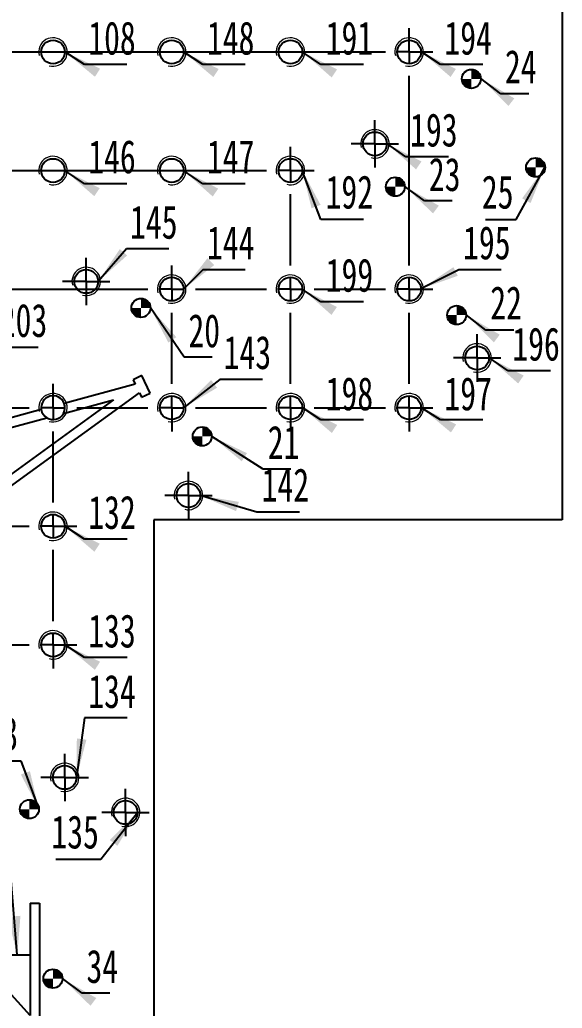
# Model space of a CAD drawing. Header units: millimetres. Extents: x 0 to 841, y 0 to 594.
# Drawn here: x 438.3 to 495.4, y 331.8 to 436 of the extents above; entities that cross this region are included whole.
import ezdxf

# ---------------------------------------------------------------- set-up
doc = ezdxf.new("R2010")
doc.units = ezdxf.units.MM
doc.layers.add('根据设置的颜色创建', color=7, linetype='Continuous', lineweight=25)
doc.styles.add('SLDTEXTSTYLE2', font='TXT', dxfattribs={"width": 0.7})
doc.dimstyles.new('SLDDIMSTYLE0', dxfattribs={"dimtxt": 0.18, "dimasz": 4.08, "dimexe": 0, "dimexo": 0.0625, "dimgap": 0, "dimtad": 0, "dimtih": 1, "dimtoh": 1, "dimdec": 0, "dimrnd": 1e-09, "dimzin": 0, "dimdsep": 46, "dimtxsty": 'Standard', "dimsah": 1, "dimcen": 0.09, "dimadec": 0, "dimazin": 0, "dimtfac": 4.08, "dimtdec": 0, "dimtofl": 0, "dimtmove": 0, "dimatfit": 3, "dimfxl": 0, "dimfrac": 2, "dimtolj": 1, "dimtzin": 0, "dimarcsym": 0})

# ---------------------------------------------------------------- blocks, each defined once
blk = doc.blocks.new('SW_NOTE_0_137')
at = {"layer": '根据设置的颜色创建', "color": 0}
blk.add_line((4.48, 0), (0, 0), dxfattribs=at)
at = {"layer": '根据设置的颜色创建', "color": 0, "insert": (0.42, 4.6), "char_height": 3.5, "attachment_point": 1, "style": 'SLDTEXTSTYLE2'}
blk.add_mtext('203', dxfattribs=at)
blk = doc.blocks.new('SW_NOTE_0_140')
at = {"layer": '根据设置的颜色创建', "color": 0}
blk.add_line((-3.2, 0), (0, 0), dxfattribs=at)
at = {"layer": '根据设置的颜色创建', "color": 0, "insert": (-3.62, 4.61), "char_height": 3.5, "attachment_point": 1, "style": 'SLDTEXTSTYLE2'}
blk.add_mtext('33', dxfattribs=at)
blk = doc.blocks.new('SW_NOTE_0_142')
at = {"layer": '根据设置的颜色创建', "color": 0}
blk.add_line((2.94, 0), (0, 0), dxfattribs=at)
at = {"layer": '根据设置的颜色创建', "color": 0, "insert": (0.47, 4.6), "char_height": 3.5, "attachment_point": 1, "style": 'SLDTEXTSTYLE2'}
blk.add_mtext('34', dxfattribs=at)
blk = doc.blocks.new('SW_NOTE_0_143')
at = {"layer": '根据设置的颜色创建', "color": 0}
blk.add_line((4.48, 0), (0, 0), dxfattribs=at)
at = {"layer": '根据设置的颜色创建', "color": 0, "insert": (0.4, 4.55), "char_height": 3.5, "attachment_point": 1, "style": 'SLDTEXTSTYLE2'}
blk.add_mtext('133', dxfattribs=at)
blk = doc.blocks.new('SW_NOTE_0_144')
at = {"layer": '根据设置的颜色创建', "color": 0}
blk.add_line((4.48, 0), (0, 0), dxfattribs=at)
at = {"layer": '根据设置的颜色创建', "color": 0, "insert": (0.4, 4.6), "char_height": 3.5, "attachment_point": 1, "style": 'SLDTEXTSTYLE2'}
blk.add_mtext('132', dxfattribs=at)
blk = doc.blocks.new('SW_NOTE_0_145')
at = {"layer": '根据设置的颜色创建', "color": 0}
blk.add_line((4.47, 0), (0, 0), dxfattribs=at)
at = {"layer": '根据设置的颜色创建', "color": 0, "insert": (0.4, 4.61), "char_height": 3.5, "attachment_point": 1, "style": 'SLDTEXTSTYLE2'}
blk.add_mtext('146', dxfattribs=at)
blk = doc.blocks.new('SW_NOTE_0_146')
at = {"layer": '根据设置的颜色创建', "color": 0}
blk.add_line((4.47, 0), (0, 0), dxfattribs=at)
at = {"layer": '根据设置的颜色创建', "color": 0, "insert": (0.4, 4.53), "char_height": 3.5, "attachment_point": 1, "style": 'SLDTEXTSTYLE2'}
blk.add_mtext('108', dxfattribs=at)
blk = doc.blocks.new('SW_NOTE_0_156')
at = {"layer": '根据设置的颜色创建', "color": 0}
blk.add_line((4.48, 0), (0, 0), dxfattribs=at)
at = {"layer": '根据设置的颜色创建', "color": 0, "insert": (0.4, 4.53), "char_height": 3.5, "attachment_point": 1, "style": 'SLDTEXTSTYLE2'}
blk.add_mtext('134', dxfattribs=at)
blk = doc.blocks.new('SW_NOTE_0_157')
at = {"layer": '根据设置的颜色创建', "color": 0}
blk.add_line((4.48, 0), (0, 0), dxfattribs=at)
at = {"layer": '根据设置的颜色创建', "color": 0, "insert": (0.39, 4.58), "char_height": 3.5, "attachment_point": 1, "style": 'SLDTEXTSTYLE2'}
blk.add_mtext('145', dxfattribs=at)
blk = doc.blocks.new('SW_NOTE_0_159')
at = {"layer": '根据设置的颜色创建', "color": 0}
blk.add_line((-4.74, 0), (0, 0), dxfattribs=at)
at = {"layer": '根据设置的颜色创建', "color": 0, "insert": (-5.2, 4.63), "char_height": 3.5, "attachment_point": 1, "style": 'SLDTEXTSTYLE2'}
blk.add_mtext('135', dxfattribs=at)
blk = doc.blocks.new('SW_NOTE_0_160')
at = {"layer": '根据设置的颜色创建', "color": 0}
blk.add_line((2.94, 0), (0, 0), dxfattribs=at)
at = {"layer": '根据设置的颜色创建', "color": 0, "insert": (0.44, 4.55), "char_height": 3.5, "attachment_point": 1, "style": 'SLDTEXTSTYLE2'}
blk.add_mtext('20', dxfattribs=at)
blk = doc.blocks.new('SW_NOTE_0_161')
at = {"layer": '根据设置的颜色创建', "color": 0}
blk.add_line((4.48, 0), (0, 0), dxfattribs=at)
at = {"layer": '根据设置的颜色创建', "color": 0, "insert": (0.39, 4.59), "char_height": 3.5, "attachment_point": 1, "style": 'SLDTEXTSTYLE2'}
blk.add_mtext('143', dxfattribs=at)
blk = doc.blocks.new('SW_NOTE_0_162')
at = {"layer": '根据设置的颜色创建', "color": 0}
blk.add_line((4.48, 0), (0, 0), dxfattribs=at)
at = {"layer": '根据设置的颜色创建', "color": 0, "insert": (0.45, 4.61), "char_height": 3.5, "attachment_point": 1, "style": 'SLDTEXTSTYLE2'}
blk.add_mtext('144', dxfattribs=at)
blk = doc.blocks.new('SW_NOTE_0_163')
at = {"layer": '根据设置的颜色创建', "color": 0}
blk.add_line((4.47, 0), (0, 0), dxfattribs=at)
at = {"layer": '根据设置的颜色创建', "color": 0, "insert": (0.45, 4.61), "char_height": 3.5, "attachment_point": 1, "style": 'SLDTEXTSTYLE2'}
blk.add_mtext('147', dxfattribs=at)
blk = doc.blocks.new('SW_NOTE_0_164')
at = {"layer": '根据设置的颜色创建', "color": 0}
blk.add_line((4.47, 0), (0, 0), dxfattribs=at)
at = {"layer": '根据设置的颜色创建', "color": 0, "insert": (0.45, 4.53), "char_height": 3.5, "attachment_point": 1, "style": 'SLDTEXTSTYLE2'}
blk.add_mtext('148', dxfattribs=at)
blk = doc.blocks.new('SW_NOTE_0_174')
at = {"layer": '根据设置的颜色创建', "color": 0}
blk.add_line((4.48, 0), (0, 0), dxfattribs=at)
at = {"layer": '根据设置的颜色创建', "color": 0, "insert": (0.5, 4.63), "char_height": 3.5, "attachment_point": 1, "style": 'SLDTEXTSTYLE2'}
blk.add_mtext('142', dxfattribs=at)
blk = doc.blocks.new('SW_NOTE_0_175')
at = {"layer": '根据设置的颜色创建', "color": 0}
blk.add_line((2.94, 0), (0, 0), dxfattribs=at)
at = {"layer": '根据设置的颜色创建', "color": 0, "insert": (0.49, 4.58), "char_height": 3.5, "attachment_point": 1, "style": 'SLDTEXTSTYLE2'}
blk.add_mtext('21', dxfattribs=at)
blk = doc.blocks.new('SW_NOTE_0_176')
at = {"layer": '根据设置的颜色创建', "color": 0}
blk.add_line((4.47, 0), (0, 0), dxfattribs=at)
at = {"layer": '根据设置的颜色创建', "color": 0, "insert": (0.5, 4.52), "char_height": 3.5, "attachment_point": 1, "style": 'SLDTEXTSTYLE2'}
blk.add_mtext('198', dxfattribs=at)
blk = doc.blocks.new('SW_NOTE_0_177')
at = {"layer": '根据设置的颜色创建', "color": 0}
blk.add_line((4.47, 0), (0, 0), dxfattribs=at)
at = {"layer": '根据设置的颜色创建', "color": 0, "insert": (0.5, 4.57), "char_height": 3.5, "attachment_point": 1, "style": 'SLDTEXTSTYLE2'}
blk.add_mtext('199', dxfattribs=at)
blk = doc.blocks.new('SW_NOTE_0_178')
at = {"layer": '根据设置的颜色创建', "color": 0}
blk.add_line((4.47, 0), (0, 0), dxfattribs=at)
at = {"layer": '根据设置的颜色创建', "color": 0, "insert": (0.49, 4.64), "char_height": 3.5, "attachment_point": 1, "style": 'SLDTEXTSTYLE2'}
blk.add_mtext('192', dxfattribs=at)
blk = doc.blocks.new('SW_NOTE_0_179')
at = {"layer": '根据设置的颜色创建', "color": 0}
blk.add_line((4.47, 0), (0, 0), dxfattribs=at)
at = {"layer": '根据设置的颜色创建', "color": 0, "insert": (0.5, 4.53), "char_height": 3.5, "attachment_point": 1, "style": 'SLDTEXTSTYLE2'}
blk.add_mtext('191', dxfattribs=at)
blk = doc.blocks.new('SW_NOTE_0_189')
at = {"layer": '根据设置的颜色创建', "color": 0}
blk.add_line((4.47, 0), (0, 0), dxfattribs=at)
at = {"layer": '根据设置的颜色创建', "color": 0, "insert": (0.44, 4.57), "char_height": 3.5, "attachment_point": 1, "style": 'SLDTEXTSTYLE2'}
blk.add_mtext('193', dxfattribs=at)
blk = doc.blocks.new('SW_NOTE_0_191')
at = {"layer": '根据设置的颜色创建', "color": 0}
blk.add_line((2.94, 0), (0, 0), dxfattribs=at)
at = {"layer": '根据设置的颜色创建', "color": 0, "insert": (0.47, 4.55), "char_height": 3.5, "attachment_point": 1, "style": 'SLDTEXTSTYLE2'}
blk.add_mtext('23', dxfattribs=at)
blk = doc.blocks.new('SW_NOTE_0_192')
at = {"layer": '根据设置的颜色创建', "color": 0}
blk.add_line((4.47, 0), (0, 0), dxfattribs=at)
at = {"layer": '根据设置的颜色创建', "color": 0, "insert": (0.42, 4.52), "char_height": 3.5, "attachment_point": 1, "style": 'SLDTEXTSTYLE2'}
blk.add_mtext('197', dxfattribs=at)
blk = doc.blocks.new('SW_NOTE_0_193')
at = {"layer": '根据设置的颜色创建', "color": 0}
blk.add_line((4.47, 0), (0, 0), dxfattribs=at)
at = {"layer": '根据设置的颜色创建', "color": 0, "insert": (0.44, 4.61), "char_height": 3.5, "attachment_point": 1, "style": 'SLDTEXTSTYLE2'}
blk.add_mtext('195', dxfattribs=at)
blk = doc.blocks.new('SW_NOTE_0_194')
at = {"layer": '根据设置的颜色创建', "color": 0}
blk.add_line((4.47, 0), (0, 0), dxfattribs=at)
at = {"layer": '根据设置的颜色创建', "color": 0, "insert": (0.42, 4.53), "char_height": 3.5, "attachment_point": 1, "style": 'SLDTEXTSTYLE2'}
blk.add_mtext('194', dxfattribs=at)
blk = doc.blocks.new('SW_NOTE_0_203')
at = {"layer": '根据设置的颜色创建', "color": 0}
blk.add_line((2.94, 0), (0, 0), dxfattribs=at)
at = {"layer": '根据设置的颜色创建', "color": 0, "insert": (0.45, 4.63), "char_height": 3.5, "attachment_point": 1, "style": 'SLDTEXTSTYLE2'}
blk.add_mtext('22', dxfattribs=at)
blk = doc.blocks.new('SW_NOTE_0_204')
at = {"layer": '根据设置的颜色创建', "color": 0}
blk.add_line((2.94, 0), (0, 0), dxfattribs=at)
at = {"layer": '根据设置的颜色创建', "color": 0, "insert": (0.44, 4.63), "char_height": 3.5, "attachment_point": 1, "style": 'SLDTEXTSTYLE2'}
blk.add_mtext('24', dxfattribs=at)
blk = doc.blocks.new('SW_NOTE_0_205')
at = {"layer": '根据设置的颜色创建', "color": 0}
blk.add_line((4.47, 0), (0, 0), dxfattribs=at)
at = {"layer": '根据设置的颜色创建', "color": 0, "insert": (0.44, 4.57), "char_height": 3.5, "attachment_point": 1, "style": 'SLDTEXTSTYLE2'}
blk.add_mtext('196', dxfattribs=at)
blk = doc.blocks.new('SW_NOTE_0_206')
at = {"layer": '根据设置的颜色创建', "color": 0}
blk.add_line((-3.2, 0), (0, 0), dxfattribs=at)
at = {"layer": '根据设置的颜色创建', "color": 0, "insert": (-3.6, 4.64), "char_height": 3.5, "attachment_point": 1, "style": 'SLDTEXTSTYLE2'}
blk.add_mtext('25', dxfattribs=at)
blk = doc.blocks.new('SW_CENTERMARKSYMBOL_9')
at = {"layer": '根据设置的颜色创建', "color": 0}
for p, q in [((0, 1.25), (0, 2.5)), ((0, 0), (0, 1.25)), ((-1.25, 0), (-2.5, 0)), ((0, 0), (-1.25, 0)), ((0, 0), (0, -1.25)), ((0, 0), (1.25, 0)), ((1.25, 0), (2.5, 0)), ((0, -1.25), (0, -2.5))]:
    blk.add_line(p, q, dxfattribs=at)
blk = doc.blocks.new('SW_CENTERMARKSYMBOL_16')
at = {"layer": '根据设置的颜色创建', "color": 0}
for p, q in [((0, 1.25), (0, 2.5)), ((0, 0), (0, 1.25)), ((-1.25, 0), (-2.5, 0)), ((0, 0), (-1.25, 0)), ((0, 0), (0, -1.25)), ((0, 0), (1.25, 0)), ((1.25, 0), (2.5, 0)), ((0, -1.25), (0, -2.5))]:
    blk.add_line(p, q, dxfattribs=at)
blk = doc.blocks.new('SW_CENTERMARKSYMBOL_18')
at = {"layer": '根据设置的颜色创建', "color": 0}
for p, q in [((0, 1.25), (0, 2.5)), ((0, 0), (0, 1.25)), ((-1.25, 0), (-2.5, 0)), ((0, 0), (-1.25, 0)), ((0, 0), (0, -1.25)), ((0, 0), (1.25, 0)), ((1.25, 0), (2.5, 0)), ((0, -1.25), (0, -2.5))]:
    blk.add_line(p, q, dxfattribs=at)
blk = doc.blocks.new('SW_CENTERMARKSYMBOL_20')
at = {"layer": '根据设置的颜色创建', "color": 0}
for p, q in [((0, 1.25), (0, 2.5)), ((0, 0), (0, 1.25)), ((-1.25, 0), (-2.5, 0)), ((0, 0), (-1.25, 0)), ((0, 0), (0, -1.25)), ((0, 0), (1.25, 0)), ((1.25, 0), (2.5, 0)), ((0, -1.25), (0, -2.5))]:
    blk.add_line(p, q, dxfattribs=at)
blk = doc.blocks.new('SW_CENTERMARKSYMBOL_21')
at = {"layer": '根据设置的颜色创建', "color": 0}
for p, q in [((0, 1.25), (0, 2.5)), ((0, 0), (0, 1.25)), ((-1.25, 0), (-2.5, 0)), ((0, 0), (-1.25, 0)), ((0, 0), (0, -1.25)), ((0, 0), (1.25, 0)), ((1.25, 0), (2.5, 0)), ((0, -1.25), (0, -2.5))]:
    blk.add_line(p, q, dxfattribs=at)
blk = doc.blocks.new('SW_CENTERMARKSYMBOL_24')
at = {"layer": '根据设置的颜色创建', "color": 0}
for p, q in [((0, 1.25), (0, 2.5)), ((0, 0), (0, 1.25)), ((-1.25, 0), (-2.5, 0)), ((0, 0), (-1.25, 0)), ((0, 0), (0, -1.25)), ((0, 0), (1.25, 0)), ((1.25, 0), (2.5, 0)), ((0, -1.25), (0, -2.5))]:
    blk.add_line(p, q, dxfattribs=at)
blk = doc.blocks.new('SW_CENTERMARKSYMBOL_25')
at = {"layer": '根据设置的颜色创建', "color": 0}
for p, q in [((0, 1.25), (0, 2.5)), ((0, 0), (0, 1.25)), ((-1.25, 0), (-2.5, 0)), ((0, 0), (-1.25, 0)), ((0, 0), (0, -1.25)), ((0, 0), (1.25, 0)), ((1.25, 0), (2.5, 0)), ((0, -1.25), (0, -2.5))]:
    blk.add_line(p, q, dxfattribs=at)
blk = doc.blocks.new('SW_CENTERMARKSYMBOL_41')
at = {"layer": '根据设置的颜色创建', "color": 0}
for p, q in [((0, 13.75), (0, 15)), ((0, 12.5), (0, 13.75)), ((-1.25, 12.5), (-2.5, 12.5)), ((0, 12.5), (-1.25, 12.5)), ((0, 12.5), (0, 11.25)), ((0, 12.5), (1.25, 12.5)), ((1.25, 12.5), (2.5, 12.5)), ((0, 2.5), (0, 10)), ((112.5, 1.25), (112.5, 2.5)), ((0, 0), (0, 1.25)), ((112.5, 0), (112.5, 1.25)), ((-1.25, 0), (-2.5, 0)), ((0, 0), (-1.25, 0)), ((0, 0), (0, -1.25)), ((0, 0), (1.25, 0)), ((2.5, 0), (110, 0)), ((112.5, 0), (111.25, 0)), ((112.5, 0), (112.5, -1.25)), ((112.5, 0), (113.75, 0)), ((113.75, 0), (115, 0)), ((0, -10), (0, -2.5)), ((112.5, -22.5), (112.5, -2.5)), ((100, -11.25), (100, -10)), ((0, -12.5), (0, -11.25)), ((100, -12.5), (100, -11.25)), ((-1.25, -12.5), (-2.5, -12.5)), ((0, -12.5), (-1.25, -12.5)), ((0, -12.5), (0, -13.75)), ((0, -12.5), (1.25, -12.5)), ((2.5, -12.5), (97.5, -12.5)), ((100, -12.5), (98.75, -12.5)), ((100, -12.5), (100, -13.75)), ((100, -12.5), (101.25, -12.5)), ((101.25, -12.5), (102.5, -12.5)), ((0, -22.5), (0, -15)), ((100, -22.5), (100, -15)), ((87.5, -23.75), (87.5, -22.5)), ((0, -25), (0, -23.75)), ((87.5, -25), (87.5, -23.75)), ((100, -25), (100, -23.75)), ((112.5, -25), (112.5, -23.75)), ((-1.25, -25), (-2.5, -25)), ((0, -25), (-1.25, -25)), ((0, -25), (0, -26.25)), ((0, -25), (1.25, -25)), ((2.5, -25), (85, -25)), ((87.5, -25), (86.25, -25)), ((87.5, -25), (87.5, -26.25)), ((87.5, -25), (88.75, -25)), ((90, -25), (97.5, -25)), ((100, -25), (98.75, -25)), ((100, -25), (100, -26.25)), ((100, -25), (101.25, -25)), ((102.5, -25), (110, -25)), ((112.5, -25), (111.25, -25)), ((112.5, -25), (112.5, -26.25)), ((112.5, -25), (113.75, -25)), ((113.75, -25), (115, -25)), ((0, -35), (0, -27.5)), ((87.5, -35), (87.5, -27.5)), ((100, -35), (100, -27.5)), ((112.5, -35), (112.5, -27.5)), ((12.5, -36.25), (12.5, -35)), ((25, -36.25), (25, -35)), ((37.5, -36.25), (37.5, -35)), ((50, -36.25), (50, -35)), ((62.5, -36.25), (62.5, -35)), ((75, -36.25), (75, -35)), ((0, -37.5), (0, -36.25)), ((12.5, -37.5), (12.5, -36.25)), ((25, -37.5), (25, -36.25)), ((37.5, -37.5), (37.5, -36.25)), ((50, -37.5), (50, -36.25)), ((62.5, -37.5), (62.5, -36.25)), ((75, -37.5), (75, -36.25)), ((87.5, -37.5), (87.5, -36.25)), ((100, -37.5), (100, -36.25)), ((112.5, -37.5), (112.5, -36.25)), ((-1.25, -37.5), (-2.5, -37.5)), ((0, -37.5), (-1.25, -37.5)), ((0, -37.5), (0, -38.75)), ((0, -37.5), (1.25, -37.5)), ((2.5, -37.5), (10, -37.5)), ((12.5, -37.5), (11.25, -37.5)), ((12.5, -37.5), (12.5, -38.75)), ((12.5, -37.5), (13.75, -37.5)), ((15, -37.5), (22.5, -37.5)), ((25, -37.5), (23.75, -37.5)), ((25, -37.5), (25, -38.75)), ((25, -37.5), (26.25, -37.5)), ((27.5, -37.5), (35, -37.5)), ((37.5, -37.5), (36.25, -37.5)), ((37.5, -37.5), (37.5, -38.75)), ((37.5, -37.5), (38.75, -37.5)), ((40, -37.5), (47.5, -37.5)), ((50, -37.5), (48.75, -37.5)), ((50, -37.5), (50, -38.75)), ((50, -37.5), (51.25, -37.5)), ((52.5, -37.5), (60, -37.5)), ((62.5, -37.5), (61.25, -37.5)), ((62.5, -37.5), (62.5, -38.75)), ((62.5, -37.5), (63.75, -37.5)), ((65, -37.5), (72.5, -37.5)), ((75, -37.5), (73.75, -37.5)), ((75, -37.5), (75, -38.75)), ((75, -37.5), (76.25, -37.5)), ((77.5, -37.5), (85, -37.5)), ((87.5, -37.5), (86.25, -37.5)), ((87.5, -37.5), (87.5, -38.75)), ((87.5, -37.5), (88.75, -37.5)), ((90, -37.5), (97.5, -37.5)), ((100, -37.5), (98.75, -37.5)), ((100, -37.5), (100, -38.75)), ((100, -37.5), (101.25, -37.5)), ((102.5, -37.5), (110, -37.5)), ((112.5, -37.5), (111.25, -37.5)), ((112.5, -37.5), (112.5, -38.75)), ((112.5, -37.5), (113.75, -37.5)), ((113.75, -37.5), (115, -37.5)), ((0, -38.75), (0, -40)), ((62.5, -38.75), (62.5, -40)), ((87.5, -38.75), (87.5, -40)), ((100, -38.75), (100, -40)), ((112.5, -38.75), (112.5, -40)), ((12.5, -47.5), (12.5, -40)), ((25, -60), (25, -40)), ((37.5, -47.5), (37.5, -40)), ((50, -47.5), (50, -40)), ((75, -47.5), (75, -40)), ((12.5, -50), (12.5, -48.75)), ((37.5, -50), (37.5, -48.75)), ((50, -50), (50, -48.75)), ((75, -50), (75, -48.75)), ((11.25, -50), (10, -50)), ((12.5, -50), (11.25, -50)), ((12.5, -50), (12.5, -51.25)), ((12.5, -50), (13.75, -50)), ((15, -50), (35, -50)), ((37.5, -50), (36.25, -50)), ((37.5, -50), (37.5, -51.25)), ((37.5, -50), (38.75, -50)), ((40, -50), (47.5, -50)), ((50, -50), (48.75, -50)), ((50, -50), (50, -51.25)), ((50, -50), (51.25, -50)), ((52.5, -50), (72.5, -50)), ((75, -50), (73.75, -50)), ((75, -50), (75, -51.25)), ((75, -50), (76.25, -50)), ((76.25, -50), (77.5, -50)), ((12.5, -51.25), (12.5, -52.5)), ((37.5, -51.25), (37.5, -52.5)), ((50, -51.25), (50, -52.5)), ((75, -60), (75, -52.5)), ((25, -62.5), (25, -61.25)), ((75, -62.5), (75, -61.25)), ((23.75, -62.5), (22.5, -62.5)), ((25, -62.5), (23.75, -62.5)), ((25, -62.5), (25, -63.75)), ((25, -62.5), (26.25, -62.5)), ((27.5, -62.5), (72.5, -62.5)), ((75, -62.5), (73.75, -62.5)), ((75, -62.5), (75, -63.75)), ((75, -62.5), (76.25, -62.5)), ((76.25, -62.5), (77.5, -62.5)), ((25, -63.75), (25, -65)), ((75, -63.75), (75, -65))]:
    blk.add_line(p, q, dxfattribs=at)
blk = doc.blocks.new('SW_DOWELSYMBOL_1')
at = {"linetype": 'Continuous', "lineweight": 25}
h = blk.add_hatch(color=0, dxfattribs=at)
edge = h.paths.add_edge_path(flags=0)
edge.add_arc((0, 0), 1, 180, 270)
edge.add_line((0, -1), (0, 0))
edge.add_line((0, 0), (-1, 0))
h = blk.add_hatch(color=0, dxfattribs=at)
edge = h.paths.add_edge_path(flags=0)
edge.add_arc((0, 0), 1, 0, 90)
edge.add_line((0, 1), (0, 0))
edge.add_line((0, 0), (1, 0))
at = {"layer": '根据设置的颜色创建', "color": 0}
blk.add_circle((0, 0), 1, dxfattribs=at)
blk = doc.blocks.new('SW_DOWELSYMBOL_2')
at = {"linetype": 'Continuous', "lineweight": 25}
h = blk.add_hatch(color=0, dxfattribs=at)
edge = h.paths.add_edge_path(flags=0)
edge.add_arc((0, 0), 1, 180, 270)
edge.add_line((0, -1), (0, 0))
edge.add_line((0, 0), (-1, 0))
h = blk.add_hatch(color=0, dxfattribs=at)
edge = h.paths.add_edge_path(flags=0)
edge.add_arc((0, 0), 1, 0, 90)
edge.add_line((0, 1), (0, 0))
edge.add_line((0, 0), (1, 0))
at = {"layer": '根据设置的颜色创建', "color": 0}
blk.add_circle((0, 0), 1, dxfattribs=at)
blk = doc.blocks.new('SW_DOWELSYMBOL_8')
at = {"linetype": 'Continuous', "lineweight": 25}
h = blk.add_hatch(color=0, dxfattribs=at)
edge = h.paths.add_edge_path(flags=0)
edge.add_arc((0, 0), 1, 180, 270)
edge.add_line((0, -1), (0, 0))
edge.add_line((0, 0), (-1, 0))
h = blk.add_hatch(color=0, dxfattribs=at)
edge = h.paths.add_edge_path(flags=0)
edge.add_arc((0, 0), 1, 0, 90)
edge.add_line((0, 1), (0, 0))
edge.add_line((0, 0), (1, 0))
at = {"layer": '根据设置的颜色创建', "color": 0}
blk.add_circle((0, 0), 1, dxfattribs=at)
blk = doc.blocks.new('SW_DOWELSYMBOL_9')
at = {"linetype": 'Continuous', "lineweight": 25}
h = blk.add_hatch(color=0, dxfattribs=at)
edge = h.paths.add_edge_path(flags=0)
edge.add_arc((0, 0), 1, 180, 270)
edge.add_line((0, -1), (0, 0))
edge.add_line((0, 0), (-1, 0))
h = blk.add_hatch(color=0, dxfattribs=at)
edge = h.paths.add_edge_path(flags=0)
edge.add_arc((0, 0), 1, 0, 90)
edge.add_line((0, 1), (0, 0))
edge.add_line((0, 0), (1, 0))
at = {"layer": '根据设置的颜色创建', "color": 0}
blk.add_circle((0, 0), 1, dxfattribs=at)
blk = doc.blocks.new('SW_DOWELSYMBOL_13')
at = {"linetype": 'Continuous', "lineweight": 25}
h = blk.add_hatch(color=0, dxfattribs=at)
edge = h.paths.add_edge_path(flags=0)
edge.add_arc((0, 0), 1, 180, 270)
edge.add_line((0, -1), (0, 0))
edge.add_line((0, 0), (-1, 0))
h = blk.add_hatch(color=0, dxfattribs=at)
edge = h.paths.add_edge_path(flags=0)
edge.add_arc((0, 0), 1, 0, 90)
edge.add_line((0, 1), (0, 0))
edge.add_line((0, 0), (1, 0))
at = {"layer": '根据设置的颜色创建', "color": 0}
blk.add_circle((0, 0), 1, dxfattribs=at)
blk = doc.blocks.new('SW_DOWELSYMBOL_14')
at = {"linetype": 'Continuous', "lineweight": 25}
h = blk.add_hatch(color=0, dxfattribs=at)
edge = h.paths.add_edge_path(flags=0)
edge.add_arc((0, 0), 1, 180, 270)
edge.add_line((0, -1), (0, 0))
edge.add_line((0, 0), (-1, 0))
h = blk.add_hatch(color=0, dxfattribs=at)
edge = h.paths.add_edge_path(flags=0)
edge.add_arc((0, 0), 1, 0, 90)
edge.add_line((0, 1), (0, 0))
edge.add_line((0, 0), (1, 0))
at = {"layer": '根据设置的颜色创建', "color": 0}
blk.add_circle((0, 0), 1, dxfattribs=at)
blk = doc.blocks.new('SW_DOWELSYMBOL_16')
at = {"linetype": 'Continuous', "lineweight": 25}
h = blk.add_hatch(color=0, dxfattribs=at)
edge = h.paths.add_edge_path(flags=0)
edge.add_arc((0, 0), 1, 180, 270)
edge.add_line((0, -1), (0, 0))
edge.add_line((0, 0), (-1, 0))
h = blk.add_hatch(color=0, dxfattribs=at)
edge = h.paths.add_edge_path(flags=0)
edge.add_arc((0, 0), 1, 0, 90)
edge.add_line((0, 1), (0, 0))
edge.add_line((0, 0), (1, 0))
at = {"layer": '根据设置的颜色创建', "color": 0}
blk.add_circle((0, 0), 1, dxfattribs=at)
blk = doc.blocks.new('SW_DOWELSYMBOL_18')
at = {"linetype": 'Continuous', "lineweight": 25}
h = blk.add_hatch(color=0, dxfattribs=at)
edge = h.paths.add_edge_path(flags=0)
edge.add_arc((0, 0), 1, 180, 270)
edge.add_line((0, -1), (0, 0))
edge.add_line((0, 0), (-1, 0))
h = blk.add_hatch(color=0, dxfattribs=at)
edge = h.paths.add_edge_path(flags=0)
edge.add_arc((0, 0), 1, 0, 90)
edge.add_line((0, 1), (0, 0))
edge.add_line((0, 0), (1, 0))
at = {"layer": '根据设置的颜色创建', "color": 0}
blk.add_circle((0, 0), 1, dxfattribs=at)

msp = doc.modelspace()

# ---------------------------------------------------------------- linework, layer by layer
at = {"color": 7, "linetype": 'Continuous', "lineweight": 25}
for p, q in [((495.40115896, 551.80249319), (495.40115896, 383.30249319)), ((451.1166823, 398.50786098), (450.21409702, 398.07734989)), ((450.21409702, 398.07734989), (450.43647998, 397.61111431)), ((451.99923005, 396.65756115), (451.1166823, 398.50786098)), ((450.43611662, 397.61085073), (442.94101499, 395.58252871)), ((450.43611662, 397.61085073), (450.43647998, 397.61111431)), ((408.1601339, 365.70878534), (450.87462517, 396.69354921)), ((450.87462517, 396.69354921), (451.09664477, 396.22705005)), ((451.09664477, 396.22705005), (451.99923005, 396.65756115)), ((440.54237594, 394.93340977), (392.27750672, 381.87198619)), ((448.15811992, 395.95840942), (407.48698834, 366.45588298)), ((442.87588882, 394.52893372), (448.15811992, 395.95840942)), ((392.27655479, 380.83575801), (441.12994877, 394.05644798)), ((495.40115896, 383.30249319), (452.39432651, 383.30249319)), ((452.39432651, 383.30249319), (452.39432651, 311.80249319)), ((439.35822011, 342.88756208), (440.35822011, 342.88756208)), ((439.35822011, 342.88756208), (439.35822011, 331.05980035)), ((440.35822011, 342.88756208), (440.35822011, 317.73756208)), ((439.35822011, 331.05980035), (429.09475371, 342.45853459))]:
    msp.add_line(p, q, dxfattribs=at)
for centre, radius in [((441.77750672, 432.62563865), 1.25), ((454.27750672, 432.62563865), 1.25), ((466.77750672, 432.62563865), 1.25), ((479.27750672, 432.62563865), 1.25), ((485.83292495, 429.78851184), 1), ((475.67368637, 422.93443112), 1.25), ((441.77750672, 420.12563865), 1.25), ((454.27750672, 420.12563865), 1.25), ((466.77750672, 420.12563865), 1.25), ((492.60012497, 420.45949105), 1), ((477.82624185, 418.4215047), 1), ((445.27398218, 408.43451602), 1.25), ((454.27750672, 407.62563865), 1.25), ((466.77750672, 407.62563865), 1.25), ((479.27750672, 407.62563865), 1.25), ((451.03612349, 405.64150104), 1), ((484.28390831, 404.88272544), 1), ((486.43646379, 400.36979901), 1.25), ((454.27750672, 395.12563865), 1.25), ((466.77750672, 395.12563865), 1.25), ((479.27750672, 395.12563865), 1.25), ((457.49378994, 392.10272177), 1), ((456.0367596, 385.86988392), 1.25), ((441.77750672, 382.62563865), 1.25), ((441.77750672, 370.12563865), 1.25), ((443.0065937, 356.15016371), 1.25), ((439.29086957, 352.80451068), 1), ((449.41822011, 352.46256208), 1.25), ((441.76822011, 334.94048259), 1)]:
    msp.add_circle(centre, radius, dxfattribs=at)
at = {"color": 7, "linetype": 'Continuous', "lineweight": 18}
for centre in [(441.77750672, 432.62563865), (454.27750672, 432.62563865), (466.77750672, 432.62563865), (479.27750672, 432.62563865), (475.67368637, 422.93443112), (441.77750672, 420.12563865), (454.27750672, 420.12563865), (466.77750672, 420.12563865), (445.27398218, 408.43451602), (454.27750672, 407.62563865), (466.77750672, 407.62563865), (479.27750672, 407.62563865), (486.43646379, 400.36979901), (441.77750672, 395.12563865), (454.27750672, 395.12563865), (466.77750672, 395.12563865), (479.27750672, 395.12563865), (456.0367596, 385.86988392), (441.77750672, 382.62563865), (441.77750672, 370.12563865), (443.0065937, 356.15016371), (449.41822011, 352.46256208)]:
    msp.add_arc(centre, 1.5, 255, 195, dxfattribs=at)
at = {"color": 7, "linetype": 'Continuous', "lineweight": 25}
for start, end in [(21.4390981193, 188.8462272522), (188.8462272522, 238.798703734), (331.4866216375, 21.4390981193), (238.798703734, 331.4866216375)]:
    msp.add_arc((441.77750672, 395.12563865), 1.25, start, end, dxfattribs=at)
at = {"layer": '根据设置的颜色创建'}
for p, q in [((445.09014267, 431.31647223), (443.02750137, 432.6292984)), ((457.54150454, 431.31647223), (455.52750592, 432.62705724)), ((469.99286641, 431.31647223), (468.02738044, 432.6434064)), ((482.57392996, 431.31647223), (480.52655687, 432.67435958)), ((488.92931258, 428.20363176), (486.83160115, 429.8399496)), ((478.94228275, 421.58884577), (476.92331298, 422.96498178)), ((445.09014267, 418.73540867), (443.02750391, 420.12829054)), ((457.54150454, 418.73540867), (455.5275063, 420.12666504)), ((469.99286641, 414.97405977), (468.02743916, 420.13863458)), ((490.53720277, 414.97405977), (493.59854867, 420.51561699)), ((480.88780804, 416.91958507), (478.8259147, 418.44708205)), ((449.5, 411.86121931), (446.52398203, 408.43512858)), ((457.54150454, 409.65629064), (455.52750648, 407.62641549)), ((484.51945525, 409.65629064), (480.52719078, 407.65374146)), ((469.99286641, 406.2840468), (468.02746748, 407.63554382)), ((455.59597925, 400.44747093), (452.03612348, 405.6415634)), ((487.37289235, 403.30090802), (485.28350366, 404.91117069)), ((489.7075227, 399.02075238), (487.68592882, 400.40636589)), ((459.35732815, 398.11284058), (455.52750657, 395.12624698)), ((469.99286641, 393.83268494), (468.02748243, 395.1334321)), ((482.57392996, 393.83268494), (480.52730741, 395.14795974)), ((463.89688716, 388.64461749), (458.49378911, 392.10400594)), ((463.24837873, 384.10505848), (457.28675923, 385.87084868)), ((445.09014267, 381.25162138), (443.02750608, 382.62690525)), ((445.09014267, 368.80025952), (443.02750629, 370.12667964)), ((445.09014267, 362.4448769), (444.25659356, 356.15076709)), ((438.39712495, 357.90531788), (440.29086892, 352.80565064)), ((446.8074252, 347.52918299), (450.66822011, 352.46256215)), ((444.8307393, 333.3916992), (442.76821997, 334.94100586))]:
    msp.add_line(p, q, dxfattribs=at)
for points in [[(443.02750137, 432.6292984), (446.19669397, 430.01000799), (446.74222934, 430.8671236)], [(455.52750592, 432.62705724), (458.67012766, 429.97594566), (459.22427742, 430.82751717)], [(468.02738044, 432.6434064), (471.12465238, 429.9394518), (471.69314483, 430.78151612)], [(480.52655687, 432.67435958), (483.64591858, 429.99591852), (484.2074802, 430.84262068)], [(486.83160115, 429.8399496), (489.73616564, 426.92997208), (490.36106239, 427.73107136)], [(476.92331298, 422.96498178), (480.00854457, 420.2472971), (480.5807715, 421.08682812)], [(443.02750391, 420.12829054), (446.12445336, 417.42396658), (446.69304623, 418.2659631)], [(455.5275063, 420.12666504), (458.59569733, 417.3897566), (459.17315856, 418.22569592)], [(468.02743916, 420.13863458), (469.00380943, 416.14474361), (469.95337307, 416.50610893)], [(493.59854867, 420.51561699), (491.18098941, 417.18997852), (492.0703091, 416.69868788)], [(478.8259147, 418.44708205), (481.80190269, 415.61018948), (482.40669698, 416.42657166)], [(446.52398203, 408.43512858), (449.58307346, 411.18220405), (448.81604058, 411.84847468)], [(455.52750648, 407.62641549), (458.7617707, 410.16491878), (458.0405351, 410.88051309)], [(480.52719078, 407.65374146), (484.40187417, 409.02898421), (483.94633776, 409.9371376)], [(468.02746748, 407.63554382), (471.10149283, 404.90518997), (471.67716862, 405.74235984)], [(452.03612348, 405.6415634), (453.9236522, 401.9889343), (454.76171272, 402.56331271)], [(485.28350366, 404.91117069), (488.20503462, 402.0182274), (488.82523624, 402.82296708)], [(487.68592882, 400.40636589), (490.76410496, 397.68069247), (491.3385063, 398.51873728)], [(455.52750657, 395.12624698), (459.05726055, 397.23463519), (458.43247503, 398.03582122)], [(468.02748243, 395.1334321), (471.14945872, 392.45803904), (471.71019309, 393.30528928)], [(480.52730741, 395.14795974), (483.68498507, 392.51479894), (484.23427329, 393.36951436)], [(458.49378911, 392.10400594), (461.65593226, 389.47620938), (462.20376873, 390.33185604)], [(457.28675923, 385.87084868), (461.0544949, 384.2250565), (461.34303618, 385.19922278)], [(443.02750608, 382.62690525), (446.14030977, 379.94084546), (446.70393987, 380.78617209)], [(443.02750629, 370.12667964), (446.18441246, 367.49259395), (446.73395104, 368.34714843)], [(444.25659356, 356.15076709), (445.29584713, 360.12875854), (444.28864121, 360.26214605)], [(440.29086892, 352.80565064), (439.34676826, 356.80729255), (438.3943187, 356.45360366)], [(450.66822011, 352.46256215), (447.75367015, 349.56258585), (448.55378393, 348.93642777)], [(442.76821997, 334.94100586), (445.72527942, 332.08438837), (446.33548854, 332.89673118)]]:
    msp.add_solid(points, dxfattribs=at)

# ---------------------------------------------------------------- block references
for name, p in [('SW_CENTERMARKSYMBOL_41', (366.77750672, 432.62563865)), ('SW_NOTE_0_146', (445.09014267, 431.31647223)), ('SW_NOTE_0_164', (457.54150454, 431.31647223)), ('SW_NOTE_0_179', (469.99286641, 431.31647223)), ('SW_NOTE_0_194', (482.57392996, 431.31647223)), ('SW_NOTE_0_204', (488.92931258, 428.20363176)), ('SW_DOWELSYMBOL_18', (485.83292495, 429.78851184)), ('SW_CENTERMARKSYMBOL_9', (475.67368637, 422.93443112)), ('SW_NOTE_0_189', (478.94228275, 421.58884577)), ('SW_NOTE_0_145', (445.09014267, 418.73540867)), ('SW_NOTE_0_163', (457.54150454, 418.73540867)), ('SW_NOTE_0_191', (480.88780804, 416.91958507)), ('SW_DOWELSYMBOL_16', (492.60012497, 420.45949105)), ('SW_NOTE_0_178', (469.99286641, 414.97405977)), ('SW_DOWELSYMBOL_9', (477.82624185, 418.4215047)), ('SW_NOTE_0_206', (490.53720277, 414.97405977)), ('SW_NOTE_0_157', (449.5, 411.86121931)), ('SW_NOTE_0_162', (457.54150454, 409.65629064)), ('SW_NOTE_0_193', (484.51945525, 409.65629064)), ('SW_CENTERMARKSYMBOL_25', (445.27398218, 408.43451602)), ('SW_NOTE_0_177', (469.99286641, 406.2840468)), ('SW_NOTE_0_203', (487.37289235, 403.30090802)), ('SW_DOWELSYMBOL_2', (451.03612349, 405.64150104)), ('SW_NOTE_0_137', (435.75162127, 401.48508442)), ('SW_DOWELSYMBOL_8', (484.28390831, 404.88272544)), ('SW_NOTE_0_160', (455.59597925, 400.44747093)), ('SW_NOTE_0_205', (489.7075227, 399.02075238)), ('SW_NOTE_0_161', (459.35732815, 398.11284058)), ('SW_CENTERMARKSYMBOL_16', (486.43646379, 400.36979901)), ('SW_NOTE_0_176', (469.99286641, 393.83268494)), ('SW_NOTE_0_192', (482.57392996, 393.83268494)), ('SW_DOWELSYMBOL_1', (457.49378994, 392.10272177)), ('SW_NOTE_0_175', (463.89688716, 388.64461749)), ('SW_NOTE_0_174', (463.24837873, 384.10505848)), ('SW_CENTERMARKSYMBOL_24', (456.0367596, 385.86988392)), ('SW_NOTE_0_144', (445.09014267, 381.25162138)), ('SW_NOTE_0_143', (445.09014267, 368.80025952)), ('SW_NOTE_0_156', (445.09014267, 362.4448769)), ('SW_NOTE_0_140', (438.39712495, 357.90531788)), ('SW_CENTERMARKSYMBOL_18', (443.0065937, 356.15016371)), ('SW_CENTERMARKSYMBOL_21', (449.41822011, 352.46256208)), ('SW_DOWELSYMBOL_13', (439.29086957, 352.80451068)), ('SW_NOTE_0_159', (446.8074252, 347.52918299)), ('SW_CENTERMARKSYMBOL_20', (436.76822011, 337.44048259)), ('SW_NOTE_0_142', (444.8307393, 333.3916992)), ('SW_DOWELSYMBOL_14', (441.76822011, 334.94048259))]:
    msp.add_blockref(name, p, dxfattribs=at)

# ---------------------------------------------------------------- leaders
msp.add_leader([(438.01821878, 337.44230682), (437.33434107, 345.71335939)], dimstyle='SLDDIMSTYLE0', dxfattribs=at)

doc.saveas('drawing.dxf')
